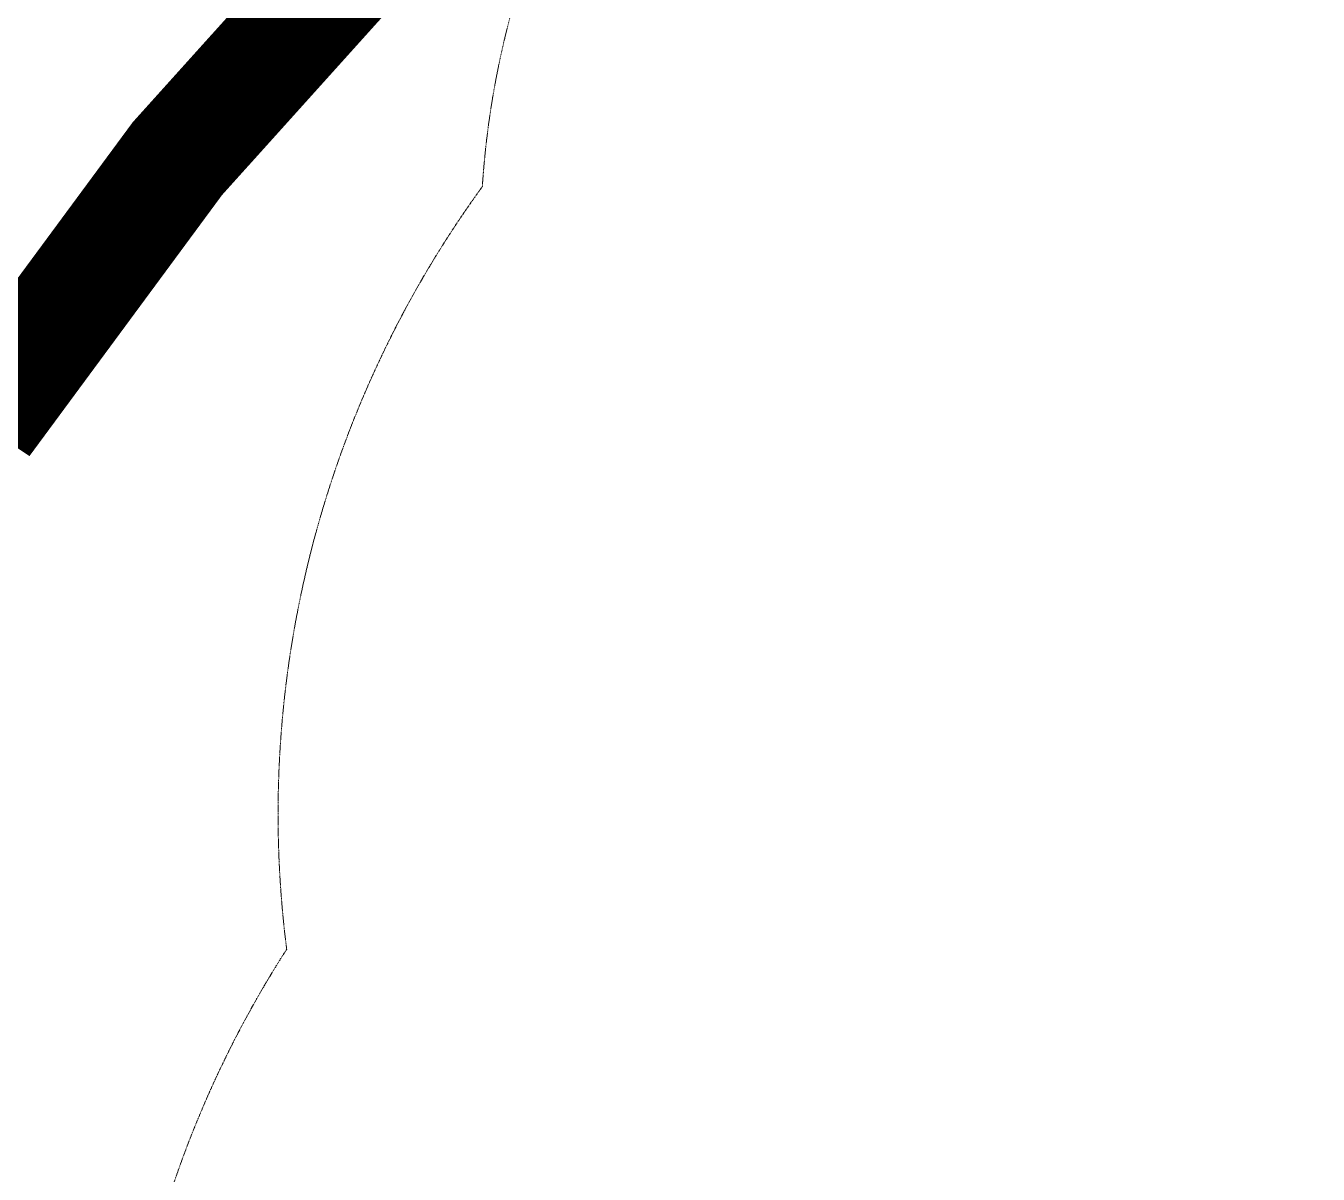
# Model space of a CAD drawing. Header units: millimetres. Extents: x 246416442 to 246896683, y 7418963194 to 7419503218.
# Drawn here: x 246832034 to 246834276, y 7419445863 to 7419447855 of the extents above; entities that cross this region are included whole.
import ezdxf
from ezdxf.lldxf.tags import DXFTag

# ---------------------------------------------------------------- set-up
doc = ezdxf.new("R2010")
doc.units = ezdxf.units.MM
doc.linetypes.add('HIDDEN', pattern=[9.525, 6.35, -3.175])
for name, color, linetype in [('L-EDGE-CONCRETE', 1, 'CONCRETE_EDGE_SHORT'), ('L-Hatch Boundary', 1, 'Continuous'), ('L-X-E-PLAY', 9, 'Continuous'), ('L-X-E-PLAY (FallZone)', 252, 'HIDDEN')]:
    doc.layers.add(name, color=color, linetype=linetype)
doc.layers.add('L-SUB-SOIL DRAINAGE', color=170, linetype='SUBSOIL', lineweight=20)
doc.styles.get("Standard").update_dxf_attribs({"font": 'arial.ttf'})
doc.linetypes.add('CONCRETE_EDGE_SHORT', pattern='A,0.5,-0.2,["CE",Standard,S=0.1,R=0,X=-0.05,Y=-0.05],-0.2', length=0.9)
tags = doc.linetypes.add('SUBSOIL', pattern='A,12.7,-5.08,["SSD",Standard,S=2.54,R=0,X=-2.54,Y=-1.27],-6.35', length=24.13).pattern_tags.tags
tags[6] = DXFTag(74, 10)

# ---------------------------------------------------------------- blocks, each defined once
blk = doc.blocks.new('Kubus Triple - Moduplay')
at = {"layer": 'L-X-E-PLAY (FallZone)', "color": 252, "lineweight": 5, "ltscale": 0.25}
blk.add_lwpolyline([(-137858.6, -699011, 0.137232), (-137548.2, -698063.8, 0.388706), (-137548.2, -695564.9, 0.191413), (-138107.7, -694318.3, 0.34679), (-139589.7, -693149.9), (-141540.2, -693149.9, 0.34679), (-143022.3, -694318.3, 0.191351), (-143581.7, -695564.5, 0.388891), (-143581.7, -698064.2, 0.13472), (-143281.2, -698996.1)], format="xyb", dxfattribs=at)

msp = doc.modelspace()

# ---------------------------------------------------------------- linework, layer by layer
at = {"layer": 'L-EDGE-CONCRETE', "ltscale": 25, "const_width": 200, "flags": 128}
msp.add_lwpolyline([(246831957.2, 7419447164.2, -0.197115), (246835657.4, 7419449666.7)], format="xyb", dxfattribs=at)
at = {"layer": 'L-Hatch Boundary'}
msp.add_arc((246837109.1, 7419443602.6), 6285, 47.96542, 198.07766, dxfattribs=at)
at = {"layer": 'L-SUB-SOIL DRAINAGE', "ltscale": 0.75, "flags": 128}
msp.add_lwpolyline([(246836375.8, 7419368838, 0.049859), (246836452.7, 7419367265, 1.020543), (246838457.4, 7419363126.5, 0.507423), (246850958.7, 7419364620.6, 0.34783), (246860630.1, 7419364185, 0.95316), (246871514.2, 7419375336.2, 0.546089), (246865357.3, 7419391537), (246864331.6, 7419392202.5, 0.150991), (246858079.6, 7419390951.1, -0.535883), (246847993.3, 7419386178.8, -0.984857), (246841094.3, 7419392263.5, 0.048323), (246837369.4, 7419394790.3, -0.782041), (246859516.8, 7419399812.1, 0.326657), (246863339.2, 7419409468.3, 2.547694), (246851636.6, 7419416690.1, 0.258508), (246846203.9, 7419412601.5), (246842481.4, 7419417148.5), (246849924.6, 7419423239.5, 0.226894), (246850840.6, 7419425193.4), (246863936.9, 7419436077.3, 0.937903), (246860987.8, 7419443087, 0.16139), (246859063.4, 7419444536.1, 0.543513), (246850931.8, 7419449690.9, 0.965246), (246840526, 7419449656.9, 0.686425), (246830418.6, 7419442236.6), (246830214.5, 7419441333.6, 0.069561), (246826929.1, 7419442860.9), (246826948.5, 7419447931.5)], format="xyb", dxfattribs=at)

# ---------------------------------------------------------------- block references
at = {"layer": 'L-X-E-PLAY', "rotation": 9.786989520025928}
msp.add_blockref('Kubus Triple - Moduplay', (246855742.7, 7420156101.6), dxfattribs=at)
msp.add_blockref('Kubus Triple - Moduplay', (246855742.7, 7420156101.6), dxfattribs=at)

doc.saveas('drawing.dxf')
